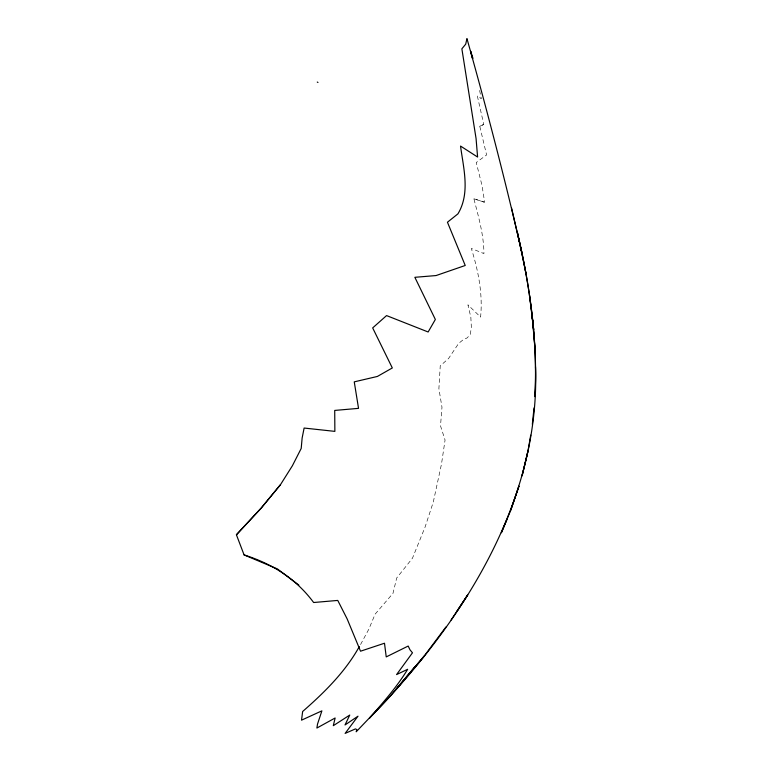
<?xml version="1.0" encoding="UTF-8"?>
<svg xmlns="http://www.w3.org/2000/svg" width="772" height="772" viewBox="0 0 772 772"><rect width="100%" height="100%" fill="white"/><g stroke="black" fill="none" stroke-linecap="round" stroke-linejoin="round"><path stroke-width="0.58" stroke-dasharray="3.86 2.9" d="M360.553 644.552L368.794 629.267L375.124 614.136L392.977 593.369L396.702 577.977L412.451 558.224L425.054 527.151L433.304 502.003L441.507 463.982L445.058 440.03L440.513 425.883L441.98 407.22L438.892 388.673L440.243 365.88L448.532 358.555L458.693 343.366L462.978 339.912L467.253 337.827L470.37 334.295L471.345 327.01L470.843 317.244L467.928 304.834L480.589 317.089C482.915 293.862 478.273 270.576 471.316 248.459L483.928 253.583C483.822 234.9 478.495 216.72 473.873 198.751L484.642 202.283L482.075 185.705L476.227 162.525L486.601 154.95L479.769 126.261L483.783 124.466L477.328 95.902L481.342 98.777L479.151 88.288M479.769 126.261L483.783 124.466M473.873 198.751L484.642 202.283"/><path stroke-width="1.16" d="M535.498 366.777C540.439 502.948 460.855 624.413 369.421 718.211C382.989 702.607 396.914 687.041 407.655 669.295L396.576 674.574L412.48 652.794L410.009 649.85L408.195 646.048L386.232 656.904L384.495 643.23L360.534 651.201L347.159 618.932L337.76 600.423L313.644 602.517C296.014 578.72 272.41 563.898 244.087 554.914L236.415 534.774L261.177 508.101L280.497 484.642L292.395 465.748L301.205 448.435L302.132 438.062L304.12 428.045L334.865 431.374L334.72 410.424L358.536 408.359L354.252 381.86L377.392 376.447L392.321 367.954L372.673 327.917L386.56 315.584L428.142 331.989L435.35 319.463L414.853 277.312L436.074 275.556L465.226 265.481L447.442 222.23L457.931 213.863C470.399 193.145 463.47 168.383 460.537 146.062L477.598 157.044L476.063 138.535L461.868 48.819L465.709 44.178L466.944 38.6C486.814 109.277 505.303 180.426 521.737 251.99C531.696 299.468 537.573 348.104 534.948 396.654C537.717 341.465 529.939 286.296 517.443 232.642L526.118 274.089M532.333 424.368L534.021 407.934M528.067 450.626L522.123 475.687L528.067 450.626L530.711 435.157M510.794 510.08L518.929 486.254L510.794 510.08L501.366 532.767L506.799 519.797M359.308 646.598C345.248 671.949 324.279 692.571 302.643 711.504L301.534 720.17L321.895 710.848L317.533 724.039L316.887 728.044L335.144 717.979L333.301 725.69L349.755 715.065L345.026 724.947L357.996 716.194L345.123 733.4L355.477 728.893L356.818 729.598L356.201 731.769L390.294 696.103L414.805 666.931M456.947 611.231L467.726 594.855L451.157 619.974M424.204 656.046L396.142 689.29L424.204 656.046L445.888 627.047M280.497 484.642L261.177 508.101L236.415 534.774M244.087 554.914L277.36 568.896L298.841 585.089M317.273 82.064L317.967 82.459M472.975 58.354L470.621 51.155L472.29 58.103M511.556 208.064L521.737 251.99M529.467 294.991L533.674 329.644L532.033 314.957L535.006 348.462"/></g></svg>
